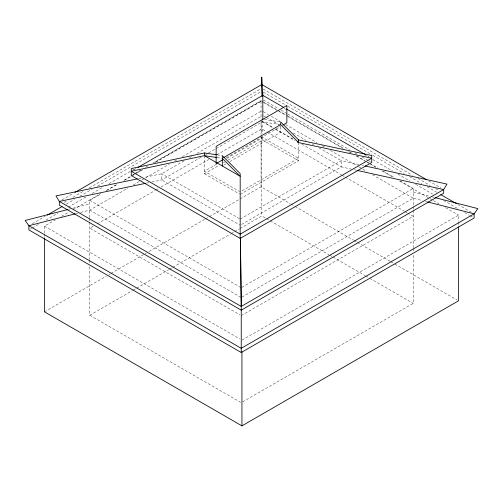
<?xml version="1.0" encoding="UTF-8"?>
<svg xmlns="http://www.w3.org/2000/svg" width="503" height="503" viewBox="0 0 503 503"><rect width="100%" height="100%" fill="white"/><g stroke="black" fill="none" stroke-linecap="round" stroke-linejoin="round"><path stroke-width="0.38" stroke-dasharray="2.52 1.89" d="M62.045 199.854L72.916 193.58M64.082 202.401L67.484 200.439M72.916 197.302L83.787 191.021M89.22 187.883L261.095 88.654M32.28 223.747L45.182 216.303M66.233 204.149L74.375 199.446M79.807 196.308L92.03 189.254M97.463 186.116L261.095 91.64M30.243 229.135L31.601 228.356M32.28 227.96L38.391 224.432M45.861 220.119L58.084 213.065M68.27 207.186L85.919 196.994M92.03 193.466L103.574 186.802M109.006 183.664L130.051 171.51M132.767 169.945L134.125 169.159M133.98 169.706L136.017 168.536M132.622 174.767L133.98 173.988M134.659 173.592L140.086 170.46M145.505 167.329L147.542 166.153M152.969 163.022L261.453 100.393M44.471 233.159L44.471 226.143L55.33 219.874M61.441 216.347L68.911 212.033M72.985 209.682L100.82 193.611M106.252 190.474L117.117 184.205M123.908 180.281L130.698 176.364M131.377 175.968L142.236 169.7M155.138 162.249L261.057 101.103L263.094 102.272M89.773 217.636L89.773 200.32L101.329 193.649M106.768 190.511L117.645 184.23M124.442 180.3L131.924 175.987M132.603 175.591L136.005 173.629M136.684 173.239L142.802 169.706M155.716 162.249L261.774 101.015L277.398 110.038M80.637 212.442L89.773 210.103L127.844 188.122M133.282 184.978L140.758 180.665M141.444 180.269L144.839 178.307M145.518 177.917L169.316 164.179M174.755 161.035L176.792 159.86M182.231 156.722L261.774 110.798M184.104 160.828L161.708 173.755L144.858 177.289M189.53 157.691L191.568 156.515M196.994 153.384L261.453 116.168M201.062 157.232L161.708 179.948L151.78 182.036M205.815 154.49L207.852 153.314M208.525 152.918L262.811 121.581L272.959 127.441M93.174 226.224L89.773 228.186L239.868 314.84M97.249 223.866L155.037 190.505M155.716 190.115L158.439 188.543M161.155 186.971L208.745 159.495M216.906 154.786L261.774 128.881L266.527 131.629M226.337 157.728L280.743 126.322M216.655 164.223L204.432 171.272L239.516 191.53M226.834 158.344L262.811 137.571L298.568 158.219L241.547 191.134M204.432 155.66L204.432 173.755L218.692 165.525M223.439 162.783L224.797 161.997M228.192 160.036L262.811 140.054L298.568 160.696L298.568 142.601M223.672 165.198L225.709 164.022M229.777 161.67L280.687 132.276L280.687 126.171M240.189 194.397L298.568 160.696M44.471 311.847L106.252 276.178M108.969 274.607L110.327 273.827M111.006 273.431L146.31 253.047M149.026 251.481L204.702 219.339M205.381 218.943L208.776 216.988M209.455 216.592L239.327 199.345M240.006 198.955L261.057 186.802L290.237 203.652M240.189 219.063L341.292 160.696L358.909 164.594M241.547 224.476L341.292 166.895L351.22 169.09M89.773 266.621L89.773 315.249L132.603 290.52M133.282 290.13L136.005 288.559M136.684 288.169L168.637 269.721M169.316 269.325L172.032 267.753M172.711 267.363L230.5 234.002M231.179 233.606L233.901 232.04M234.58 231.644L239.34 228.896M240.019 228.507L261.774 215.944L265.848 218.296M241.905 287.37L413.227 188.455L413.227 205.771M241.905 297.147L413.227 198.239L422.363 200.578M241.226 315.626L413.227 216.321L407.795 213.184M241.943 340.154L458.529 215.114L458.529 221.345M242.584 401.903L413.227 303.384L413.227 254.757M68.483 209.361L72.287 208.387M73.048 208.192L89.773 203.904M76.072 213.612L77.594 213.222M138.727 178.571L141.029 178.093M146.43 183.155L148.725 182.677M264.301 119.481L279.945 121.833M280.687 124.65L262.811 121.959L272.928 127.8M217.101 154.861L221.565 155.534M217.101 157.565L221.565 158.238M361.971 165.273L363.506 165.613M354.275 169.769L356.57 170.278M413.227 192.039L429.191 196.132M432.234 196.912L434.517 197.497M425.406 201.357L426.928 201.747M428.738 180.942L440.955 187.996M263.132 89.044L412.447 175.251M417.88 178.389L430.096 185.444M435.529 188.575L438.918 190.536M263.138 92.036L286.955 105.787M287.634 106.183L372.025 154.905M372.71 155.295L404.016 173.372M409.461 176.515L421.709 183.589M427.154 186.732L436.679 192.234M457.78 204.413L472.072 212.662M367.674 155.873L369.026 156.653M284.233 108.434L286.276 109.61M365.222 155.188L366.58 155.974M372.71 159.514L392.447 170.907M397.892 174.051L410.14 181.124M415.585 184.268L432.599 194.089M443.489 200.376L457.78 208.626M464.583 212.555L469.349 215.309M470.028 215.699L473.43 217.667M263.484 99.996L278.366 108.591M281.076 110.151L287.163 113.665M287.842 114.062L349.409 149.605M354.816 152.73L356.847 153.899M362.261 157.024L368.347 160.539M369.026 160.929L370.378 161.714M278.077 110.427L286.226 115.13M286.905 115.527L343.951 148.46M350.063 151.994L351.421 152.774M356.86 155.911L365.008 160.62M367.724 162.186L369.083 162.972M369.762 163.362L377.91 168.065M383.343 171.202L394.214 177.477M400.325 181.005L413.227 188.455M263.767 102.669L278.021 110.893M278.7 111.289L287.521 116.382M288.2 116.771L343.165 148.504M348.598 151.642L350.629 152.818M356.061 155.949L366.241 161.828M366.92 162.218L369.63 163.789M370.309 164.179L375.741 167.31M381.846 170.838L393.384 177.502M399.489 181.023L429.348 198.264M430.027 198.654L432.743 200.225M433.423 200.615L438.849 203.746M445.639 207.67L458.529 215.114M263.132 111.578L268.564 114.715M271.28 116.287L280.114 121.386M285.547 124.518L316.789 142.556M322.222 145.694L324.938 147.266M330.37 150.397L358.218 166.474M358.897 166.87L362.292 168.832M362.971 169.222L367.045 171.573M372.478 174.711L413.227 198.239M263.484 115.778L265.515 116.948M266.194 117.337L278.366 124.367M293.255 132.962L306.107 140.381M312.2 143.902L313.551 144.682M318.965 147.807L341.292 160.696L341.292 166.895L301.372 143.845M275.663 129.007L293.928 139.551M275.393 129.221L295.192 140.651M267.206 132.019L341.235 174.761M341.914 175.151L344.63 176.716M345.31 177.113L404.399 211.222M405.078 211.618L407.116 212.794M290.916 204.042L294.305 205.997M294.984 206.393L353.345 240.088M354.024 240.478L356.74 242.044M357.419 242.44L389.988 261.246M390.668 261.635L394.063 263.591M394.742 263.987L457.17 300.033M204.432 173.755L239.516 194.007M266.527 218.692L329.012 254.763M329.691 255.153L332.408 256.725M333.087 257.115L365.008 275.543M365.687 275.94L369.083 277.895M369.762 278.291L413.227 303.384M239.516 218.673L161.708 173.755L161.708 179.948L240.189 225.262M89.773 200.32L241.226 287.76M89.773 210.103L241.226 297.543M44.471 226.143L239.906 338.978M89.773 315.249L240.547 402.299M458.529 222.125L458.529 226.017M413.227 206.526L413.227 209.544M413.227 210.292L413.227 247.696M413.227 248.482L413.227 251.619M262.811 120.393L262.811 133.666M262.811 137.571L262.811 140.054M261.774 121.349L261.774 133.591M261.774 136.728L261.774 215.944M261.057 101.103L261.057 119.022M261.057 119.796L261.057 134.603M261.057 135.382L261.057 186.802M89.773 218.39L89.773 221.402M89.773 222.156L89.773 259.561M89.773 260.347L89.773 263.484M44.471 233.933L44.471 237.051"/><path stroke-width="0.75" d="M67.723 209.556L25.15 220.465L28.885 225.709L28.885 229.921L241.226 352.515L241.258 302.888L240.434 237.862M74.953 192.404L261.774 84.542L426.701 179.766M47.219 215.121L62.158 206.5M138.048 167.361L262.811 95.331L283.78 107.441M223.672 157.565L280.687 124.65L280.687 121.946L298.568 139.897L371.73 155.515L371.73 162.494L240.189 238.435L131.27 175.553L131.27 168.574L204.432 152.956L216.353 154.754M222.257 160.08L216.139 163.613L216.139 146.323L286.861 105.492L286.861 122.789L282.78 125.14M137.2 178.892L55.996 195.925L59.329 201.426L241.226 306.44L443.671 189.562L447.004 184.104L365.033 165.952M241.226 352.515L474.115 218.057L474.115 213.844L477.85 208.607L435.277 197.692M44.471 237.831L44.471 311.847L241.943 425.859L458.529 300.813L458.529 226.796M75.312 213.806L28.885 225.709L241.226 348.302L474.115 213.844L427.688 201.942M145.669 183.318L59.329 201.426L59.329 205.142L241.226 310.162L443.671 193.278L443.671 189.562L357.331 170.448M216.353 157.452L204.432 155.66L131.27 171.272L240.189 234.159L371.73 158.219L298.568 142.601L297.216 141.821M440.766 194.592L456.416 203.627M286.49 109L365.643 154.704M280.687 124.65L298.568 142.601L298.568 139.897M222.313 158.351L240.189 176.302L204.432 155.66L204.432 152.956M262.283 96.651L261.742 77.141L262.094 96.117M240.352 237.749L241.226 306.44M262.811 92.627L262.811 119.607M261.774 83.856L261.774 86.032M241.943 351.842L241.943 425.859M240.189 238.435L240.189 173.604L222.313 155.647L222.313 165.984"/></g></svg>
